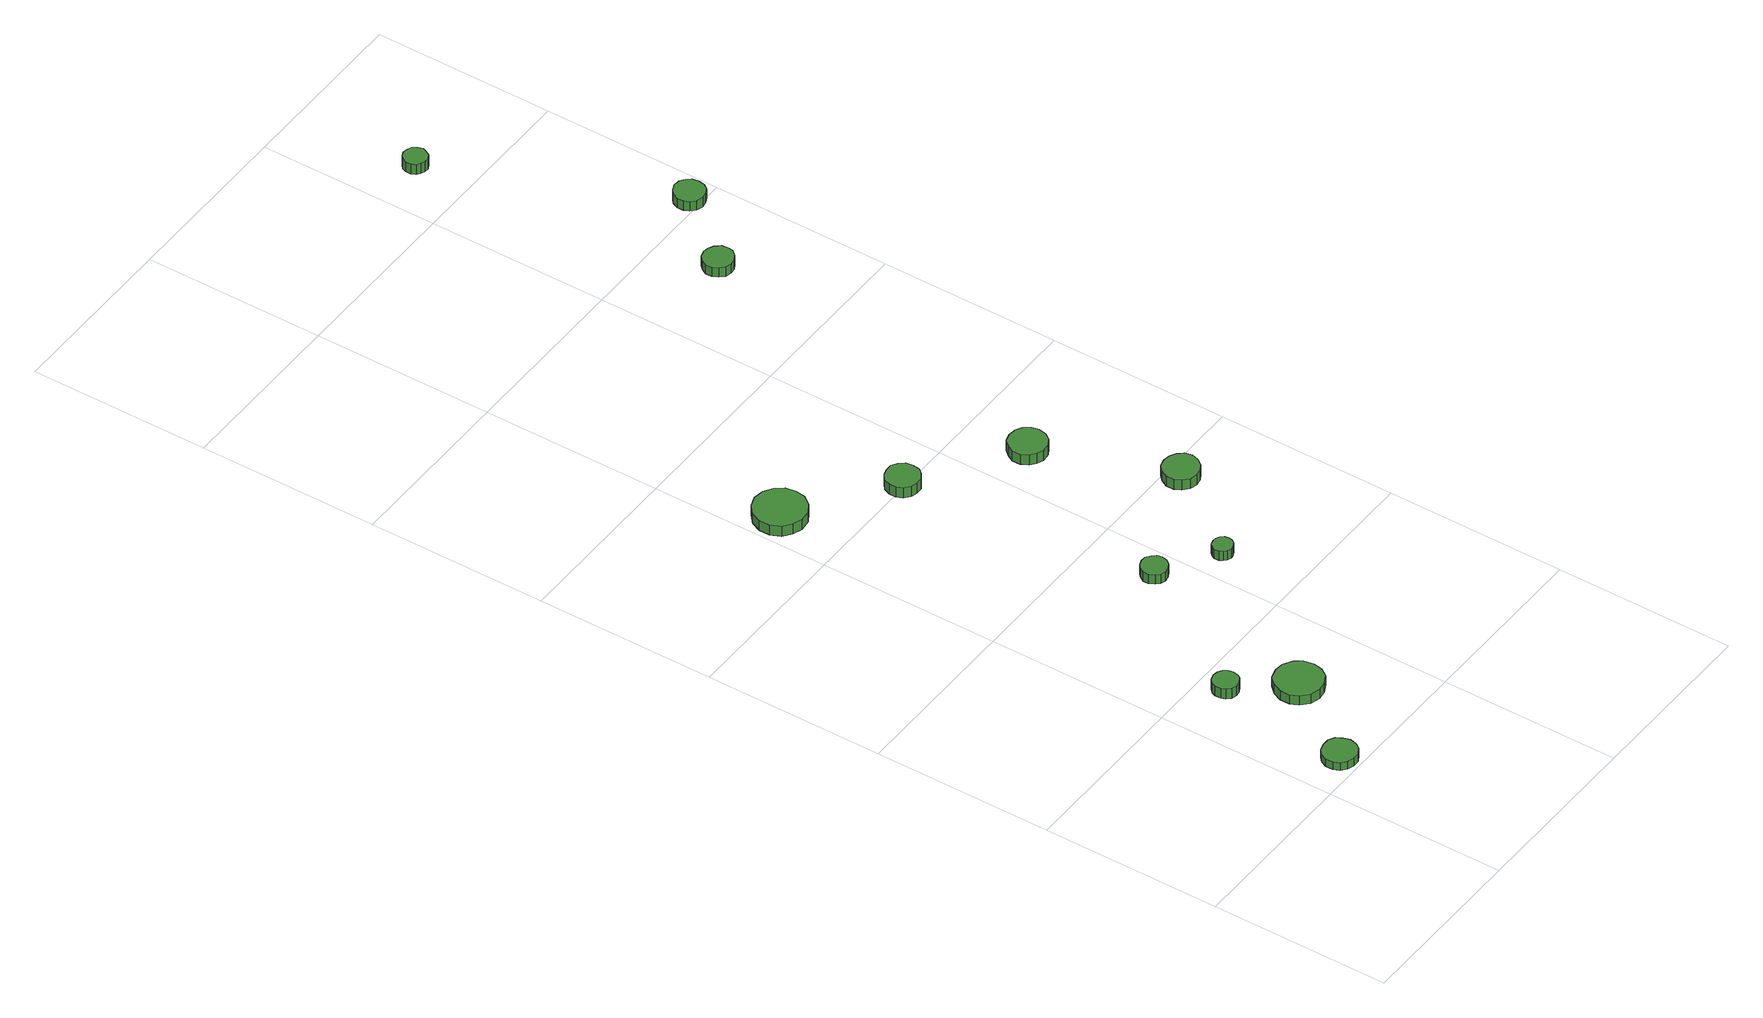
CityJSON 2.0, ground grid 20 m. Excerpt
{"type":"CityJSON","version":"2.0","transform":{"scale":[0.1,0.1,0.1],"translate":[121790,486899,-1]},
"CityObjects":{
"tree1":{"type":"SolitaryVegetationObject","attributes":{"function":"something"},"geometry":[{"type":"MultiSurface","lod":"1","boundaries":[[[0,1,2,3,4,5,6,7,8,9,10,11,12,13,14]],[[15,16,17,18,19,20,21,22,23,24,25,26,27,28,29]],[[0,29,28,1]],[[1,28,27,2]],[[2,27,26,3]],[[3,26,25,4]],[[4,25,24,5]],[[5,24,23,6]],[[6,23,22,7]],[[7,22,21,8]],[[8,21,20,9]],[[9,20,19,10]],[[10,19,18,11]],[[11,18,17,12]],[[12,17,16,13]],[[13,16,15,14]],[[14,15,29,0]]]}]},
"tree2":{"type":"SolitaryVegetationObject","attributes":{"function":"something"},"geometry":[{"type":"MultiSurface","lod":"1","boundaries":[[[30,31,32,33,34,35,36,37,38,39,40,41,42,43,44]],[[45,46,47,48,49,50,51,52,53,54,55,56,57,58,59]],[[30,59,58,31]],[[31,58,57,32]],[[32,57,56,33]],[[33,56,55,34]],[[34,55,54,35]],[[35,54,53,36]],[[36,53,52,37]],[[37,52,51,38]],[[38,51,50,39]],[[39,50,49,40]],[[40,49,48,41]],[[41,48,47,42]],[[42,47,46,43]],[[43,46,45,44]],[[44,45,59,30]]]}]},
"tree3":{"type":"SolitaryVegetationObject","attributes":{"function":"something"},"geometry":[{"type":"MultiSurface","lod":"1","boundaries":[[[60,61,62,63,64,65,66,67,68,69,70,71,72,73,74]],[[75,76,77,78,79,80,81,82,83,84,85,86,87,88,89]],[[60,89,88,61]],[[61,88,87,62]],[[62,87,86,63]],[[63,86,85,64]],[[64,85,84,65]],[[65,84,83,66]],[[66,83,82,67]],[[67,82,81,68]],[[68,81,80,69]],[[69,80,79,70]],[[70,79,78,71]],[[71,78,77,72]],[[72,77,76,73]],[[73,76,75,74]],[[74,75,89,60]]]}]},
"tree4":{"type":"SolitaryVegetationObject","attributes":{"function":"something"},"geometry":[{"type":"MultiSurface","lod":"1","boundaries":[[[90,91,92,93,94,95,96,97,98,99,100,101,102,103,104]],[[105,106,107,108,109,110,111,112,113,114,115,116,117,118,119]],[[90,119,118,91]],[[91,118,117,92]],[[92,117,116,93]],[[93,116,115,94]],[[94,115,114,95]],[[95,114,113,96]],[[96,113,112,97]],[[97,112,111,98]],[[98,111,110,99]],[[99,110,109,100]],[[100,109,108,101]],[[101,108,107,102]],[[102,107,106,103]],[[103,106,105,104]],[[104,105,119,90]]]}]},
"tree5":{"type":"SolitaryVegetationObject","attributes":{"function":"something"},"geometry":[{"type":"MultiSurface","lod":"1","boundaries":[[[120,121,122,123,124,125,126,127,128,129,130,131,132,133,134]],[[135,136,137,138,139,140,141,142,143,144,145,146,147,148,149]],[[120,149,148,121]],[[121,148,147,122]],[[122,147,146,123]],[[123,146,145,124]],[[124,145,144,125]],[[125,144,143,126]],[[126,143,142,127]],[[127,142,141,128]],[[128,141,140,129]],[[129,140,139,130]],[[130,139,138,131]],[[131,138,137,132]],[[132,137,136,133]],[[133,136,135,134]],[[134,135,149,120]]]}]},
"tree6":{"type":"SolitaryVegetationObject","attributes":{"function":"something"},"geometry":[{"type":"MultiSurface","lod":"1","boundaries":[[[150,151,152,153,154,155,156,157,158,159,160,161,162,163,164]],[[165,166,167,168,169,170,171,172,173,174,175,176,177,178,179]],[[150,179,178,151]],[[151,178,177,152]],[[152,177,176,153]],[[153,176,175,154]],[[154,175,174,155]],[[155,174,173,156]],[[156,173,172,157]],[[157,172,171,158]],[[158,171,170,159]],[[159,170,169,160]],[[160,169,168,161]],[[161,168,167,162]],[[162,167,166,163]],[[163,166,165,164]],[[164,165,179,150]]]}]},
"tree7":{"type":"SolitaryVegetationObject","attributes":{"function":"something"},"geometry":[{"type":"MultiSurface","lod":"1","boundaries":[[[180,181,182,183,184,185,186,187,188,189,190,191,192,193,194]],[[195,196,197,198,199,200,201,202,203,204,205,206,207,208,209]],[[180,209,208,181]],[[181,208,207,182]],[[182,207,206,183]],[[183,206,205,184]],[[184,205,204,185]],[[185,204,203,186]],[[186,203,202,187]],[[187,202,201,188]],[[188,201,200,189]],[[189,200,199,190]],[[190,199,198,191]],[[191,198,197,192]],[[192,197,196,193]],[[193,196,195,194]],[[194,195,209,180]]]}]},
"tree8":{"type":"SolitaryVegetationObject","attributes":{"function":"something"},"geometry":[{"type":"MultiSurface","lod":"1","boundaries":[[[210,211,212,213,214,215,216,217,218,219,220,221,222,223,224]],[[225,226,227,228,229,230,231,232,233,234,235,236,237,238,239]],[[210,239,238,211]],[[211,238,237,212]],[[212,237,236,213]],[[213,236,235,214]],[[214,235,234,215]],[[215,234,233,216]],[[216,233,232,217]],[[217,232,231,218]],[[218,231,230,219]],[[219,230,229,220]],[[220,229,228,221]],[[221,228,227,222]],[[222,227,226,223]],[[223,226,225,224]],[[224,225,239,210]]]}]},
"tree9":{"type":"SolitaryVegetationObject","attributes":{"function":"something"},"geometry":[{"type":"MultiSurface","lod":"1","boundaries":[[[240,241,242,243,244,245,246,247,248,249,250,251,252,253,254]],[[255,256,257,258,259,260,261,262,263,264,265,266,267,268,269]],[[240,269,268,241]],[[241,268,267,242]],[[242,267,266,243]],[[243,266,265,244]],[[244,265,264,245]],[[245,264,263,246]],[[246,263,262,247]],[[247,262,261,248]],[[248,261,260,249]],[[249,260,259,250]],[[250,259,258,251]],[[251,258,257,252]],[[252,257,256,253]],[[253,256,255,254]],[[254,255,269,240]]]}]},
"tree10":{"type":"SolitaryVegetationObject","attributes":{"function":"something"},"geometry":[{"type":"MultiSurface","lod":"1","boundaries":[[[270,271,272,273,274,275,276,277,278,279,280,281,282,283,284]],[[285,286,287,288,289,290,291,292,293,294,295,296,297,298,299]],[[270,299,298,271]],[[271,298,297,272]],[[272,297,296,273]],[[273,296,295,274]],[[274,295,294,275]],[[275,294,293,276]],[[276,293,292,277]],[[277,292,291,278]],[[278,291,290,279]],[[279,290,289,280]],[[280,289,288,281]],[[281,288,287,282]],[[282,287,286,283]],[[283,286,285,284]],[[284,285,299,270]]]}]},
"tree11":{"type":"SolitaryVegetationObject","attributes":{"function":"something"},"geometry":[{"type":"MultiSurface","lod":"1","boundaries":[[[300,301,302,303,304,305,306,307,308,309,310,311,312,313,314]],[[315,316,317,318,319,320,321,322,323,324,325,326,327,328,329]],[[300,329,328,301]],[[301,328,327,302]],[[302,327,326,303]],[[303,326,325,304]],[[304,325,324,305]],[[305,324,323,306]],[[306,323,322,307]],[[307,322,321,308]],[[308,321,320,309]],[[309,320,319,310]],[[310,319,318,311]],[[311,318,317,312]],[[312,317,316,313]],[[313,316,315,314]],[[314,315,329,300]]]}]},
"tree12":{"type":"SolitaryVegetationObject","attributes":{"function":"something"},"geometry":[{"type":"MultiSurface","lod":"1","boundaries":[[[330,331,332,333,334,335,336,337,338,339,340,341,342,343,344]],[[345,346,347,348,349,350,351,352,353,354,355,356,357,358,359]],[[330,359,358,331]],[[331,358,357,332]],[[332,357,356,333]],[[333,356,355,334]],[[334,355,354,335]],[[335,354,353,336]],[[336,353,352,337]],[[337,352,351,338]],[[338,351,350,339]],[[339,350,349,340]],[[340,349,348,341]],[[341,348,347,342]],[[342,347,346,343]],[[343,346,345,344]],[[344,345,359,330]]]}]}
},
"vertices":[
[68,22,16],[66,29,16],[62,36,16],[55,40,16],[47,40,16],[40,38,16],[34,33,16],[31,26,16],[31,18,16],[34,11,16],[40,6,16],[47,4,16],[55,4,16],[62,8,16],[66,14,16],[66,14,6],[62,8,6],[55,4,6],[47,4,6],[40,6,6],[34,11,6],[31,18,6],[31,26,6],[34,33,6],[40,38,6],[47,40,6],[55,40,6],[62,36,6],[66,29,6],[68,22,6],
[83,171,19],[82,177,19],[79,181,19],[74,184,19],[68,185,19],[62,183,19],[58,179,19],[56,174,19],[56,168,19],[58,163,19],[62,159,19],[68,157,19],[74,158,19],[79,161,19],[82,165,19],[82,165,6],[79,161,6],[74,158,6],[68,157,6],[62,159,6],[58,163,6],[56,168,6],[56,174,6],[58,179,6],[62,183,6],[68,185,6],[74,184,6],[79,181,6],[82,177,6],[83,171,6],
[139,114,17],[137,125,17],[131,133,17],[121,139,17],[111,140,17],[100,137,17],[92,129,17],[88,119,17],[88,108,17],[92,99,17],[100,91,17],[111,88,17],[121,89,17],[131,94,17],[137,103,17],[137,103,5],[131,94,5],[121,89,5],[111,88,5],[100,91,5],[92,99,5],[88,108,5],[88,119,5],[92,129,5],[100,137,5],[111,140,5],[121,139,5],[131,133,5],[137,125,5],[139,114,5],
[62,675,19],[60,687,19],[53,696,19],[43,702,19],[31,704,19],[20,700,19],[11,692,19],[6,681,19],[6,669,19],[11,658,19],[20,651,19],[31,647,19],[43,648,19],[53,654,19],[60,664,19],[60,664,6],[53,654,6],[43,648,6],[31,647,6],[20,651,6],[11,658,6],[6,669,6],[6,681,6],[11,692,6],[20,700,6],[31,704,6],[43,702,6],[53,696,6],[60,687,6],[62,675,6],
[181,322,22],[180,328,22],[176,332,22],[171,336,22],[165,336,22],[159,334,22],[155,330,22],[152,325,22],[152,319,22],[155,313,22],[159,309,22],[165,307,22],[171,308,22],[176,311,22],[180,316,22],[180,316,10],[176,311,10],[171,308,10],[165,307,10],[159,309,10],[155,313,10],[152,319,10],[152,325,10],[155,330,10],[159,334,10],[165,336,10],[171,336,10],[176,332,10],[180,328,10],[181,322,10],
[242,284,21],[241,289,21],[238,293,21],[234,295,21],[230,295,21],[225,294,21],[222,291,21],[220,287,21],[220,282,21],[222,278,21],[225,275,21],[230,273,21],[234,274,21],[238,276,21],[241,280,21],[241,280,9],[238,276,9],[234,274,9],[230,273,9],[225,275,9],[222,278,9],[220,282,9],[220,287,9],[222,291,9],[225,294,9],[230,295,9],[234,295,9],[238,293,9],[241,289,9],[242,284,9],
[155,600,22],[154,608,22],[149,614,22],[143,618,22],[135,618,22],[128,616,22],[122,611,22],[119,604,22],[119,596,22],[122,589,22],[128,584,22],[135,582,22],[143,582,22],[149,586,22],[154,592,22],[154,592,9],[149,586,9],[143,582,9],[135,582,9],[128,584,9],[122,589,9],[119,596,9],[119,604,9],[122,611,9],[128,616,9],[135,618,9],[143,618,9],[149,614,9],[154,608,9],[155,600,9],
[262,523,29],[260,531,29],[255,538,29],[248,542,29],[239,543,29],[231,541,29],[225,535,29],[221,527,29],[221,518,29],[225,510,29],[231,505,29],[239,502,29],[248,503,29],[255,507,29],[260,514,29],[260,514,16],[255,507,16],[248,503,16],[239,502,16],[231,505,16],[225,510,16],[221,518,16],[221,527,16],[225,535,16],[231,541,16],[239,543,16],[248,542,16],[255,538,16],[260,531,16],[262,523,16],
[317,379,27],[315,387,27],[310,393,27],[303,397,27],[295,398,27],[287,396,27],[281,390,27],[277,383,27],[277,374,27],[281,367,27],[287,361,27],[295,359,27],[303,360,27],[310,364,27],[315,371,27],[315,371,14],[310,364,14],[303,360,14],[295,359,14],[287,361,14],[281,367,14],[277,374,14],[277,383,14],[281,390,14],[287,396,14],[295,398,14],[303,397,14],[310,393,14],[315,387,14],[317,379,14],
[318,930,22],[317,937,22],[312,943,22],[306,946,22],[300,947,22],[293,945,22],[288,940,22],[285,934,22],[285,927,22],[288,921,22],[293,916,22],[300,914,22],[306,915,22],[312,918,22],[317,924,22],[317,924,10],[312,918,10],[306,915,10],[300,914,10],[293,916,10],[288,921,10],[285,927,10],[285,934,10],[288,940,10],[293,945,10],[300,947,10],[306,946,10],[312,943,10],[317,937,10],[318,930,10],
[268,1258,25],[266,1263,25],[263,1268,25],[258,1270,25],[253,1271,25],[248,1269,25],[244,1266,25],[242,1261,25],[242,1255,25],[244,1250,25],[248,1247,25],[253,1245,25],[258,1245,25],[263,1248,25],[266,1253,25],[266,1253,12],[263,1248,12],[258,1245,12],[253,1245,12],[248,1247,12],[244,1250,12],[242,1255,12],[242,1261,12],[244,1266,12],[248,1269,12],[253,1271,12],[258,1270,12],[263,1268,12],[266,1263,12],[268,1258,12],
[381,1008,24],[380,1015,24],[376,1020,24],[370,1024,24],[363,1025,24],[356,1022,24],[351,1018,24],[348,1011,24],[348,1004,24],[351,998,24],[356,993,24],[363,991,24],[370,992,24],[376,995,24],[380,1001,24],[380,1001,12],[376,995,12],[370,992,12],[363,991,12],[356,993,12],[351,998,12],[348,1004,12],[348,1011,12],[351,1018,12],[356,1022,12],[363,1025,12],[370,1024,12],[376,1020,12],[380,1015,12],[381,1008,12]
]}
